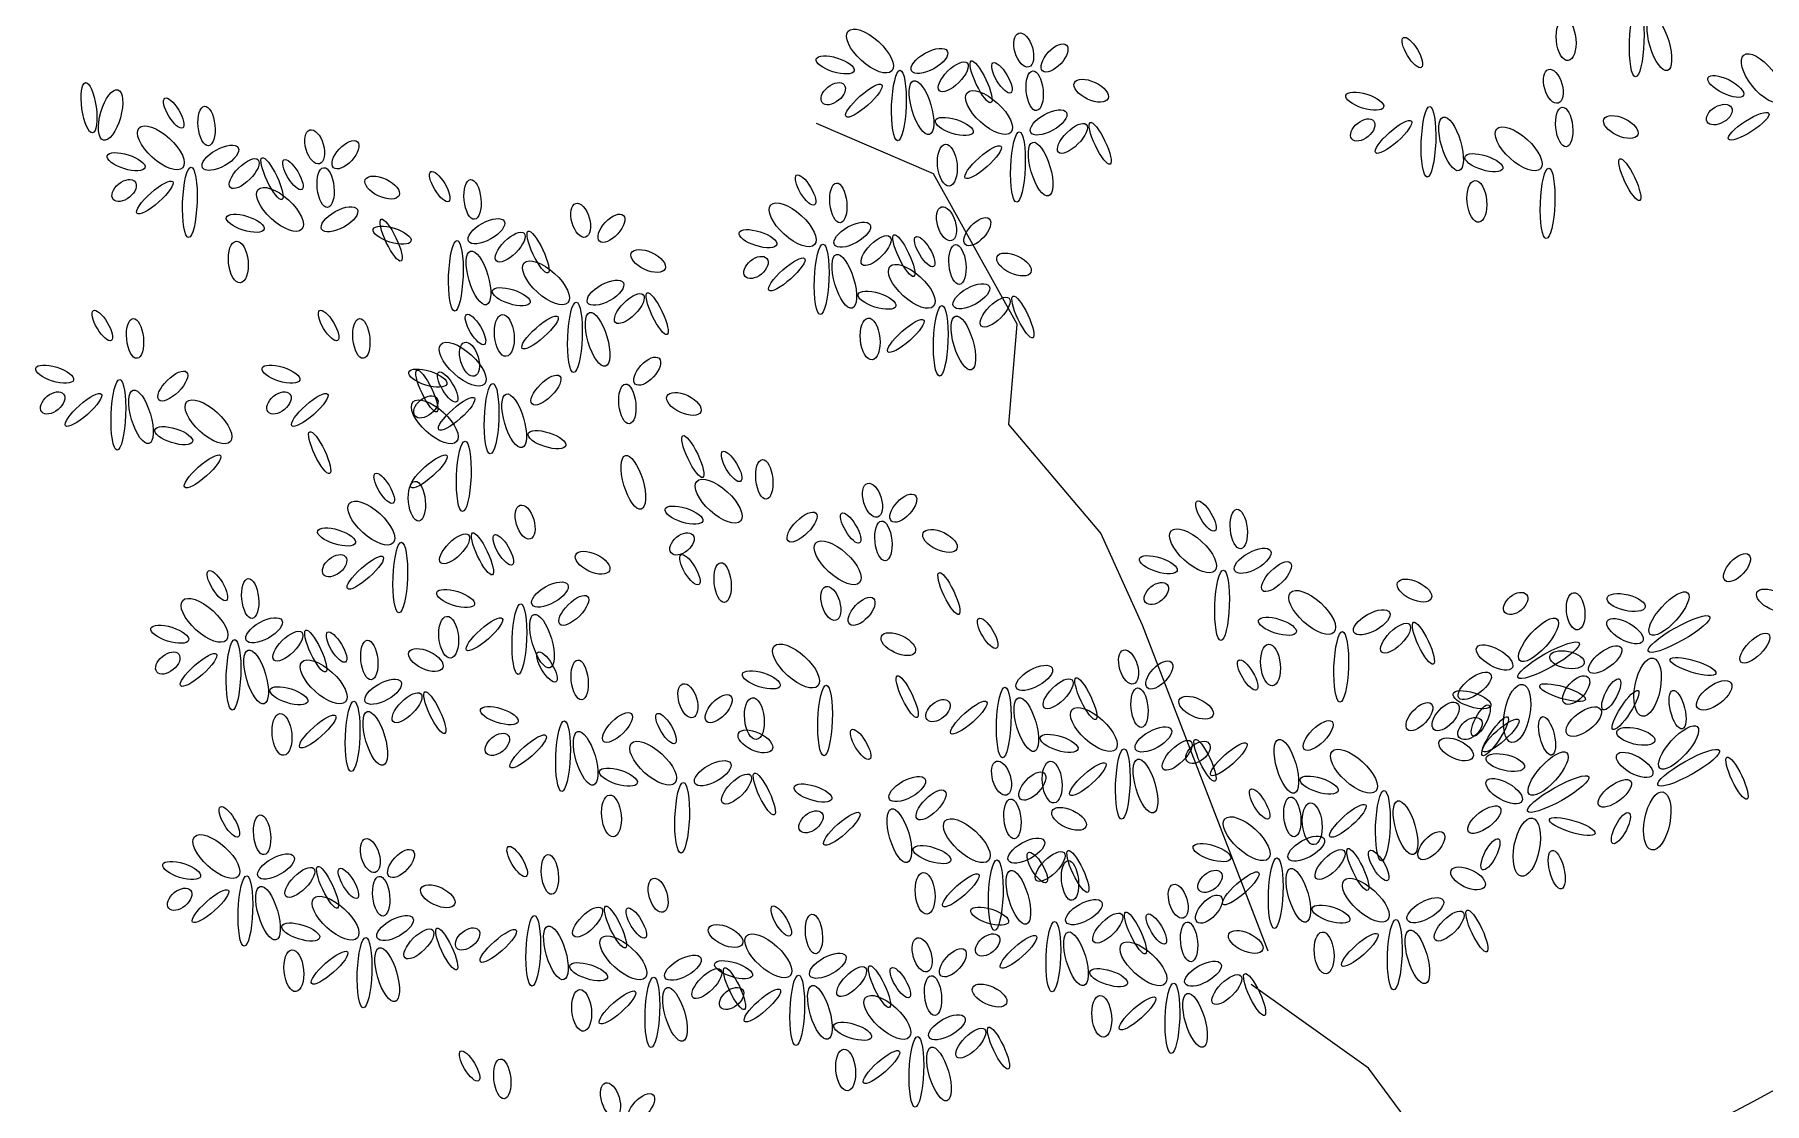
# Model space of a CAD drawing. Header units: millimetres. Extents: x -38686 to 870903, y -23218 to 232707.
# Drawn here: x 42082 to 44107, y 10218 to 11469 of the extents above; entities that cross this region are included whole.
import ezdxf

# ---------------------------------------------------------------- set-up
doc = ezdxf.new("R2010")
doc.units = ezdxf.units.MM
doc.header["$LTSCALE"] = 10
doc.layers.add('40 - Detail Outline', color=142, linetype='Continuous')

msp = doc.modelspace()

# ---------------------------------------------------------------- linework, layer by layer
at = {"layer": '40 - Detail Outline', "color": 250}
for points in [[(43526.038, 10396.411), (43379.248, 10777.873), (43330.318, 10885.465), (43222.673, 11012.619), (43232.459, 11129.992), (43134.599, 11306.051), (42997.595, 11364.738)], [(44915.648, 10552.909), (44729.714, 10523.565), (44563.352, 10474.66), (44367.633, 10415.973), (44308.917, 10337.725), (44093.625, 10220.352), (43927.263, 10132.322), (43741.33, 10014.949), (43574.968, 9936.701), (43398.82, 9868.233), (43193.315, 9848.671), (42899.735, 9868.233)], [(44211.057, 9770.422), (43966.407, 9917.139), (43809.832, 10034.511), (43643.47, 10259.476), (43506.466, 10357.287)]]:
    msp.add_lwpolyline(points, dxfattribs=at)
for centre, major_axis, ratio in [((43874.983, 11462.779), (-2.324, 24.388), 0.46691768), ((43957.717, 11460.562), (1.529, 41.232), 0.20500745), ((43984.204, 11458.134), (-9.295, 31.356), 0.34975758), ((43059.969, 11449.603), (-25.562, 23.227), 0.43068734), ((43240.067, 11450.764), (-5.81, 19.743), 0.51100826), ((43695.044, 11447.826), (-10.457, 17.42), 0.33333377), ((43019.302, 11433.344), (-22.077, 6.968), 0.36538082), ((43129.684, 11437.989), (-20.915, -11.613), 0.43424884), ((43276.087, 11441.473), (-13.943, -15.097), 0.48303608), ((44104.615, 11417.863), (-21.628, 26.928), 0.43068734), ((43093.902, 11385.834), (1.529, 41.232), 0.20500745), ((43157.57, 11419.408), (16.267, 16.259), 0.40395977), ((43190.104, 11413.601), (-11.619, 24.388), 0.23152073), ((43214.505, 11418.247), (-10.457, 17.42), 0.33333377), ((43252.848, 11403.149), (-2.324, 23.227), 0.42226374), ((43860.037, 11408.34), (-5.81, 19.743), 0.51100826), ((44061.91, 11408.144), (-20.72, 10.325), 0.36538082), ((42145.859, 11383.193), (4.204, -29.413), 0.28283972), ((42171.083, 11374.789), (-8.408, -29.413), 0.38859659), ((43016.978, 11399.665), (-12.781, -10.452), 0.60527555), ((43052.997, 11391.536), (20.915, 18.581), 0.24919164), ((43120.389, 11383.406), (-9.295, 31.356), 0.34975758), ((43199.4, 11377.6), (-25.562, 23.227), 0.43068734), ((43319.078, 11403.149), (-19.753, 9.291), 0.49064662), ((43639.272, 11390.92), (-22.077, 6.968), 0.36538082), ((42245.03, 11376.971), (-10.457, 17.42), 0.33333377), ((42283.373, 11361.873), (-2.324, 23.227), 0.42226374), ((43269.115, 11365.986), (-20.915, -11.613), 0.43424884), ((43713.873, 11343.41), (1.529, 41.232), 0.20500745), ((43872.819, 11360.725), (-2.324, 23.227), 0.42226374), ((44054.364, 11375.239), (-14.254, -8.331), 0.60527555), ((42229.925, 11336.324), (-25.562, 23.227), 0.43068734), ((43158.732, 11361.341), (-22.077, 6.968), 0.36538082), ((43297.001, 11347.405), (16.267, 16.259), 0.40395977), ((43329.535, 11341.598), (-11.619, 24.388), 0.23152073), ((43636.948, 11357.241), (-12.781, -10.452), 0.60527555), ((43672.968, 11349.112), (20.915, 18.581), 0.24919164), ((43740.359, 11340.982), (-9.295, 31.356), 0.34975758), ((43819.37, 11335.176), (-25.562, 23.227), 0.43068734), ((43939.048, 11360.725), (-19.753, 9.291), 0.49064662), ((44088.676, 11361.593), (23.556, 15.093), 0.24919164), ((42299.64, 11324.71), (-20.915, -11.613), 0.43424884), ((42410.023, 11337.485), (-5.81, 19.743), 0.51100826), ((42446.043, 11328.194), (-13.943, -15.097), 0.48303608), ((43150.599, 11316.049), (-2.324, 24.388), 0.46691768), ((43192.428, 11319.533), (20.915, 18.581), 0.24919164), ((43233.333, 11313.831), (1.529, 41.232), 0.20500745), ((43259.82, 11311.403), (-9.295, 31.356), 0.34975758), ((42189.257, 11320.065), (-22.077, 6.968), 0.36538082), ((42327.526, 11306.129), (16.267, 16.259), 0.40395977), ((42360.06, 11300.322), (-11.619, 24.388), 0.23152073), ((42384.461, 11304.968), (-10.457, 17.42), 0.33333377), ((43778.703, 11318.917), (-22.077, 6.968), 0.36538082), ((43949.506, 11299.174), (-11.619, 24.388), 0.23152073), ((42186.933, 11286.386), (-12.781, -10.452), 0.60527555), ((42222.953, 11278.257), (20.915, 18.581), 0.24919164), ((42263.858, 11272.555), (1.529, 41.232), 0.20500745), ((42422.804, 11289.87), (-2.324, 23.227), 0.42226374), ((42489.034, 11289.87), (-19.753, 9.291), 0.49064662), ((42556.425, 11291.031), (-10.457, 17.42), 0.33333377), ((42594.769, 11275.934), (-2.324, 23.227), 0.42226374), ((42984.673, 11286.949), (-10.457, 17.42), 0.33333377), ((43853.304, 11271.407), (1.529, 41.232), 0.20500745), ((42369.356, 11264.321), (-25.562, 23.227), 0.43068734), ((43023.016, 11271.851), (-2.324, 23.227), 0.42226374), ((43770.569, 11273.624), (-2.324, 24.388), 0.46691768), ((42328.688, 11248.062), (-22.077, 6.968), 0.36538082), ((42439.071, 11252.707), (-20.915, -11.613), 0.43424884), ((42721.419, 11251.546), (-5.81, 19.743), 0.51100826), ((42757.438, 11242.255), (-13.943, -15.097), 0.48303608), ((42969.568, 11246.302), (-25.562, 23.227), 0.43068734), ((43149.666, 11247.463), (-5.81, 19.743), 0.51100826), ((42500.653, 11234.126), (-22.077, 6.968), 0.36538082), ((42499.491, 11228.319), (-11.619, 24.388), 0.23152073), ((42611.036, 11238.771), (-20.915, -11.613), 0.43424884), ((42638.922, 11220.19), (16.267, 16.259), 0.40395977), ((42671.456, 11214.383), (-11.619, 24.388), 0.23152073), ((42928.9, 11230.043), (-22.077, 6.968), 0.36538082), ((43039.283, 11234.688), (-20.915, -11.613), 0.43424884), ((43185.685, 11238.172), (-13.943, -15.097), 0.48303608), ((42320.555, 11202.769), (-2.324, 24.388), 0.46691768), ((42575.254, 11186.616), (1.529, 41.232), 0.20500745), ((42800.429, 11203.931), (-19.753, 9.291), 0.49064662), ((43003.501, 11182.533), (1.529, 41.232), 0.20500745), ((43067.169, 11216.107), (16.267, 16.259), 0.40395977), ((43099.703, 11210.3), (-11.619, 24.388), 0.23152073), ((43124.103, 11214.946), (-10.457, 17.42), 0.33333377), ((43162.447, 11199.848), (-2.324, 23.227), 0.42226374), ((42601.74, 11184.188), (-9.295, 31.356), 0.34975758), ((42680.751, 11178.381), (-25.562, 23.227), 0.43068734), ((42926.576, 11196.364), (-12.781, -10.452), 0.60527555), ((42962.596, 11188.235), (20.915, 18.581), 0.24919164), ((43029.988, 11180.105), (-9.295, 31.356), 0.34975758), ((43108.998, 11174.299), (-25.562, 23.227), 0.43068734), ((43228.677, 11199.848), (-19.753, 9.291), 0.49064662), ((42750.467, 11166.768), (-20.915, -11.613), 0.43424884), ((43178.714, 11162.685), (-20.915, -11.613), 0.43424884), ((42640.084, 11162.123), (-22.077, 6.968), 0.36538082), ((42778.353, 11148.186), (16.267, 16.259), 0.40395977), ((42810.887, 11142.38), (-11.619, 24.388), 0.23152073), ((43068.331, 11158.04), (-22.077, 6.968), 0.36538082), ((43206.6, 11144.104), (16.267, 16.259), 0.40395977), ((43239.134, 11138.297), (-11.619, 24.388), 0.23152073), ((42161.371, 11128.444), (-10.457, 17.42), 0.33333377), ((42426.29, 11128.444), (-10.457, 17.42), 0.33333377), ((42598.255, 11123.798), (-10.457, 17.42), 0.33333377), ((42631.95, 11116.83), (-2.324, 24.388), 0.46691768), ((42673.78, 11120.314), (20.915, 18.581), 0.24919164), ((42714.685, 11114.613), (1.529, 41.232), 0.20500745), ((42741.171, 11112.185), (-9.295, 31.356), 0.34975758), ((43060.198, 11112.748), (-2.324, 24.388), 0.46691768), ((43102.027, 11116.232), (20.915, 18.581), 0.24919164), ((43142.932, 11110.53), (1.529, 41.232), 0.20500745), ((43169.418, 11108.102), (-9.295, 31.356), 0.34975758), ((42199.715, 11113.346), (-2.324, 23.227), 0.42226374), ((42464.633, 11113.346), (-2.324, 23.227), 0.42226374), ((42583.15, 11083.151), (-25.562, 23.227), 0.43068734), ((42591.283, 11088.958), (-5.81, 19.743), 0.51100826), ((42105.599, 11071.538), (-22.077, 6.968), 0.36538082), ((42243.868, 11057.602), (16.267, 16.259), 0.40395977), ((42370.517, 11071.538), (-22.077, 6.968), 0.36538082), ((42542.482, 11066.893), (-22.077, 6.968), 0.36538082), ((42541.32, 11051.795), (-11.619, 24.388), 0.23152073), ((42799.267, 11075.022), (-13.943, -15.097), 0.48303608), ((42180.2, 11024.028), (1.529, 41.232), 0.20500745), ((42565.721, 11056.44), (-10.457, 17.42), 0.33333377), ((42617.083, 11019.383), (1.529, 41.232), 0.20500745), ((42680.751, 11052.956), (16.267, 16.259), 0.40395977), ((42776.029, 11036.698), (-2.324, 23.227), 0.42226374), ((42103.275, 11037.859), (-12.781, -10.452), 0.60527555), ((42139.295, 11029.73), (20.915, 18.581), 0.24919164), ((42206.686, 11021.6), (-9.295, 31.356), 0.34975758), ((42285.697, 11015.793), (-25.562, 23.227), 0.43068734), ((42368.194, 11037.859), (-12.781, -10.452), 0.60527555), ((42404.213, 11029.73), (20.915, 18.581), 0.24919164), ((42550.616, 11015.793), (-25.562, 23.227), 0.43068734), ((42540.158, 11033.214), (-12.781, -10.452), 0.60527555), ((42576.178, 11025.084), (20.915, 18.581), 0.24919164), ((42643.57, 11016.955), (-9.295, 31.356), 0.34975758), ((42842.259, 11036.698), (-19.753, 9.291), 0.49064662), ((42245.03, 10999.535), (-22.077, 6.968), 0.36538082), ((42415.833, 10979.792), (-11.619, 24.388), 0.23152073), ((42681.913, 10994.889), (-22.077, 6.968), 0.36538082), ((42852.716, 10975.147), (-11.619, 24.388), 0.23152073), ((42278.725, 10957.726), (20.915, 18.581), 0.24919164), ((42543.644, 10957.726), (20.915, 18.581), 0.24919164), ((42584.549, 10952.025), (1.529, 41.232), 0.20500745), ((42783.001, 10944.952), (-9.295, 31.356), 0.34975758), ((42898.031, 10963.533), (-10.457, 17.42), 0.33333377), ((42491.358, 10937.984), (-10.457, 17.42), 0.33333377), ((42936.375, 10948.436), (-2.324, 23.227), 0.42226374), ((42529.701, 10922.886), (-2.324, 23.227), 0.42226374), ((42882.926, 10922.886), (-25.562, 23.227), 0.43068734), ((43063.024, 10924.047), (-5.81, 19.743), 0.51100826), ((42476.253, 10897.337), (-25.562, 23.227), 0.43068734), ((42656.351, 10898.498), (-5.81, 19.743), 0.51100826), ((42842.259, 10906.627), (-22.077, 6.968), 0.36538082), ((43099.044, 10914.757), (-13.943, -15.097), 0.48303608), ((43453.431, 10905.466), (-10.457, 17.42), 0.33333377), ((42980.528, 10892.691), (16.267, 16.259), 0.40395977), ((43037.462, 10891.53), (-10.457, 17.42), 0.33333377), ((43075.805, 10876.432), (-2.324, 23.227), 0.42226374), ((43491.774, 10890.369), (-2.324, 23.227), 0.42226374), ((42435.585, 10881.078), (-22.077, 6.968), 0.36538082), ((42510.186, 10833.568), (1.529, 41.232), 0.20500745), ((42573.854, 10867.142), (16.267, 16.259), 0.40395977), ((42606.388, 10861.335), (-11.619, 24.388), 0.23152073), ((42630.788, 10865.98), (-10.457, 17.42), 0.33333377), ((42839.935, 10872.948), (-12.781, -10.452), 0.60527555), ((43022.357, 10850.883), (-25.562, 23.227), 0.43068734), ((43142.035, 10876.432), (-19.753, 9.291), 0.49064662), ((43438.326, 10864.819), (-25.562, 23.227), 0.43068734), ((42433.261, 10847.399), (-12.781, -10.452), 0.60527555), ((42469.281, 10839.27), (20.915, 18.581), 0.24919164), ((42735.362, 10850.883), (-19.753, 9.291), 0.49064662), ((42849.23, 10842.754), (-10.457, 17.42), 0.33333377), ((43397.658, 10848.56), (-22.077, 6.968), 0.36538082), ((43508.041, 10853.206), (-20.915, -11.613), 0.43424884), ((43535.927, 10834.624), (16.267, 16.259), 0.40395977), ((44075.06, 10845.076), (-13.943, -15.097), 0.48303608), ((42296.154, 10824.172), (-10.457, 17.42), 0.33333377), ((42887.574, 10827.656), (-2.324, 23.227), 0.42226374), ((43152.492, 10814.881), (-11.619, 24.388), 0.23152073), ((43472.259, 10801.05), (1.529, 41.232), 0.20500745), ((42334.498, 10809.075), (-2.324, 23.227), 0.42226374), ((42575.016, 10809.075), (-22.077, 6.968), 0.36538082), ((42685.399, 10813.72), (-20.915, -11.613), 0.43424884), ((42713.285, 10795.139), (16.267, 16.259), 0.40395977), ((43014.223, 10803.268), (-5.81, 19.743), 0.51100826), ((43395.335, 10814.881), (-12.781, -10.452), 0.60527555), ((43577.757, 10792.816), (-25.562, 23.227), 0.43068734), ((43697.435, 10818.365), (-19.753, 9.291), 0.49064662), ((43815.951, 10803.268), (-12.781, -10.452), 0.60527555), ((43886.186, 10794.092), (2.376, -21.699), 0.49064662), ((43945.262, 10804.33), (-22.357, 5.399), 0.40395977), ((43995.372, 10791.384), (-21.905, -24.285), 0.34975758), ((44118.051, 10806.752), (-19.753, 9.291), 0.49064662), ((42281.049, 10783.525), (-25.562, 23.227), 0.43068734), ((42649.617, 10761.565), (1.529, 41.232), 0.20500745), ((43050.243, 10793.977), (-13.943, -15.097), 0.48303608), ((43647.472, 10781.202), (-20.915, -11.613), 0.43424884), ((42240.382, 10767.266), (-22.077, 6.968), 0.36538082), ((42350.765, 10771.912), (-20.915, -11.613), 0.43424884), ((42378.651, 10753.33), (16.267, 16.259), 0.40395977), ((42411.185, 10747.524), (-11.619, 24.388), 0.23152073), ((42566.883, 10763.782), (-2.324, 24.388), 0.46691768), ((42608.712, 10767.266), (20.915, 18.581), 0.24919164), ((42676.103, 10759.137), (-9.295, 31.356), 0.34975758), ((43197.807, 10768.428), (-10.457, 17.42), 0.33333377), ((43537.089, 10776.557), (-22.077, 6.968), 0.36538082), ((43675.358, 10762.621), (16.267, 16.259), 0.40395977), ((43707.892, 10756.814), (-11.619, 24.388), 0.23152073), ((43842.645, 10760.666), (-21.905, -24.285), 0.34975758), ((43943.953, 10770.846), (20.817, -11.787), 0.43424884), ((44007.115, 10767.52), (-35.977, -20.2), 0.20500745), ((42314.983, 10719.756), (1.529, 41.232), 0.20500745), ((42435.585, 10752.169), (-10.457, 17.42), 0.33333377), ((42473.929, 10737.072), (-2.324, 23.227), 0.42226374), ((42973.556, 10730.103), (-25.562, 23.227), 0.43068734), ((43093.234, 10755.653), (-19.753, 9.291), 0.49064662), ((43528.956, 10731.265), (-2.324, 24.388), 0.46691768), ((43611.69, 10729.047), (1.529, 41.232), 0.20500745), ((43791.227, 10740.127), (20.817, -11.787), 0.43424884), ((43854.389, 10736.801), (-35.977, -20.2), 0.20500745), ((43920.73, 10737.584), (-18.605, -14.097), 0.42226374), ((44095.975, 10751.008), (16.267, 16.259), 0.40395977), ((42238.058, 10733.587), (-12.781, -10.452), 0.60527555), ((42274.078, 10725.458), (20.915, 18.581), 0.24919164), ((42341.469, 10717.329), (-9.295, 31.356), 0.34975758), ((42420.48, 10711.522), (-25.562, 23.227), 0.43068734), ((42540.158, 10737.072), (-19.753, 9.291), 0.49064662), ((42681.913, 10728.942), (-10.457, 17.42), 0.33333377), ((42720.257, 10713.845), (-2.324, 23.227), 0.42226374), ((43252.418, 10716.167), (-20.915, -11.613), 0.43424884), ((43362.801, 10728.942), (-5.81, 19.743), 0.51100826), ((43398.82, 10719.651), (-13.943, -15.097), 0.48303608), ((43502.232, 10719.651), (-10.457, 17.42), 0.33333377), ((43875.91, 10737.422), (20.154, -4.022), 0.48303608), ((43970.406, 10705.307), (-6.485, -33.924), 0.43068734), ((44023.585, 10729.645), (-26.762, 8.153), 0.24919164), ((42490.196, 10699.909), (-20.915, -11.613), 0.43424884), ((42932.889, 10713.845), (-22.077, 6.968), 0.36538082), ((43103.692, 10694.102), (-11.619, 24.388), 0.23152073), ((43280.304, 10697.586), (16.267, 16.259), 0.40395977), ((43312.838, 10691.779), (-11.619, 24.388), 0.23152073), ((43768.003, 10706.865), (-18.605, -14.097), 0.42226374), ((43886.77, 10701.844), (-13.815, -15.254), 0.51100826), ((43927.847, 10696.995), (-9.409, -18.008), 0.33333377), ((44048.375, 10695.774), (-19.596, -14.703), 0.46691768), ((42379.813, 10695.263), (-22.077, 6.968), 0.36538082), ((42518.082, 10681.327), (16.267, 16.259), 0.40395977), ((42550.616, 10675.52), (-11.619, 24.388), 0.23152073), ((42846.906, 10689.457), (-5.81, 19.743), 0.51100826), ((42882.926, 10680.166), (-13.943, -15.097), 0.48303608), ((42924.755, 10668.552), (-2.324, 24.388), 0.46691768), ((43007.49, 10666.335), (1.529, 41.232), 0.20500745), ((43139.711, 10677.843), (-12.781, -10.452), 0.60527555), ((43216.636, 10664.012), (1.529, 41.232), 0.20500745), ((43243.122, 10661.584), (-9.295, 31.356), 0.34975758), ((43375.582, 10681.327), (-2.324, 23.227), 0.42226374), ((43441.812, 10681.327), (-19.753, 9.291), 0.49064662), ((43764.826, 10690.618), (-22.077, 6.968), 0.36538082), ((43817.68, 10674.588), (-6.485, -33.924), 0.43068734), ((43870.859, 10698.927), (-26.762, 8.153), 0.24919164), ((43944.537, 10678.599), (-14.748, -22.634), 0.23152073), ((44005.489, 10679.09), (5.569, -22.47), 0.36538082), ((42371.679, 10649.971), (-2.324, 24.388), 0.46691768), ((42413.509, 10653.455), (20.915, 18.581), 0.24919164), ((42454.414, 10647.753), (1.529, 41.232), 0.20500745), ((42480.9, 10645.326), (-9.295, 31.356), 0.34975758), ((42626.141, 10672.036), (-22.077, 6.968), 0.36538082), ((42764.41, 10658.1), (16.267, 16.259), 0.40395977), ((42821.344, 10656.939), (-10.457, 17.42), 0.33333377), ((43175.731, 10669.714), (20.915, 18.581), 0.24919164), ((43322.133, 10655.778), (-25.562, 23.227), 0.43068734), ((43703.244, 10670.875), (-13.943, -15.097), 0.48303608), ((43734.044, 10671.125), (-13.815, -15.254), 0.51100826), ((43775.121, 10666.276), (-9.409, -18.008), 0.33333377), ((43791.811, 10647.88), (-14.748, -22.634), 0.23152073), ((43852.763, 10648.371), (5.569, -22.47), 0.36538082), ((43895.649, 10665.055), (-19.596, -14.703), 0.46691768), ((42623.817, 10638.357), (-12.781, -10.452), 0.60527555), ((42659.837, 10630.228), (20.915, 18.581), 0.24919164), ((42700.742, 10624.526), (1.529, 41.232), 0.20500745), ((42727.228, 10622.099), (-9.295, 31.356), 0.34975758), ((42925.917, 10641.842), (-19.753, 9.291), 0.49064662), ((43049.081, 10638.357), (-10.457, 17.42), 0.33333377), ((43391.849, 10644.164), (-20.915, -11.613), 0.43424884), ((43584.728, 10648.81), (16.267, 16.259), 0.40395977), ((43762.503, 10656.939), (-12.781, -10.452), 0.60527555), ((43798.522, 10648.81), (20.915, 18.581), 0.24919164), ((43956.552, 10647.812), (-22.357, 5.399), 0.40395977), ((44006.662, 10634.866), (-21.905, -24.285), 0.34975758), ((42806.239, 10616.292), (-25.562, 23.227), 0.43068734), ((43281.466, 10639.519), (-22.077, 6.968), 0.36538082), ((43356.067, 10592.009), (1.529, 41.232), 0.20500745), ((43419.735, 10625.583), (16.267, 16.259), 0.40395977), ((43444.135, 10629.067), (-12.781, -10.452), 0.60527555), ((43452.269, 10619.776), (-11.619, 24.388), 0.23152073), ((43480.155, 10620.937), (20.915, 18.581), 0.24919164), ((43547.547, 10612.808), (-9.295, 31.356), 0.34975758), ((43626.557, 10607.001), (-25.562, 23.227), 0.43068734), ((43746.236, 10632.551), (-19.753, 9.291), 0.49064662), ((43853.935, 10604.147), (-21.905, -24.285), 0.34975758), ((44018.405, 10611.001), (-35.977, -20.2), 0.20500745), ((42765.572, 10600.033), (-22.077, 6.968), 0.36538082), ((42875.954, 10604.679), (-20.915, -11.613), 0.43424884), ((43214.074, 10598.872), (-5.81, 19.743), 0.51100826), ((43273.332, 10594.226), (-2.324, 24.388), 0.46691768), ((43315.162, 10597.711), (20.915, 18.581), 0.24919164), ((43382.553, 10589.581), (-9.295, 31.356), 0.34975758), ((43803.826, 10617.093), (-22.357, 5.399), 0.40395977), ((43955.243, 10614.328), (20.817, -11.787), 0.43424884), ((44075.06, 10598.872), (-11.619, 24.388), 0.23152073), ((42840.173, 10552.523), (1.529, 41.232), 0.20500745), ((42903.841, 10586.097), (16.267, 16.259), 0.40395977), ((42936.375, 10580.29), (-11.619, 24.388), 0.23152073), ((42993.309, 10581.452), (-22.077, 6.968), 0.36538082), ((43103.692, 10586.097), (-20.915, -11.613), 0.43424884), ((43250.094, 10589.581), (-13.943, -15.097), 0.48303608), ((43585.89, 10590.742), (-22.077, 6.968), 0.36538082), ((43802.516, 10583.609), (20.817, -11.787), 0.43424884), ((43865.679, 10580.283), (-35.977, -20.2), 0.20500745), ((43932.019, 10581.066), (-18.605, -14.097), 0.42226374), ((42757.438, 10554.741), (-2.324, 24.388), 0.46691768), ((43131.578, 10567.516), (16.267, 16.259), 0.40395977), ((43226.856, 10551.257), (-2.324, 23.227), 0.42226374), ((43516.175, 10568.677), (-10.457, 17.42), 0.33333377), ((43554.518, 10553.58), (-2.324, 23.227), 0.42226374), ((43660.491, 10543.233), (1.529, 41.232), 0.20500745), ((43686.977, 10540.805), (-9.295, 31.356), 0.34975758), ((43981.696, 10548.789), (-6.485, -33.924), 0.43068734), ((42310.097, 10547.773), (-10.457, 17.42), 0.33333377), ((42348.441, 10532.675), (-2.324, 23.227), 0.42226374), ((42990.985, 10547.773), (-12.781, -10.452), 0.60527555), ((43027.005, 10539.643), (20.915, 18.581), 0.24919164), ((43094.396, 10531.514), (-9.295, 31.356), 0.34975758), ((43173.407, 10525.707), (-25.562, 23.227), 0.43068734), ((43293.085, 10551.257), (-19.753, 9.291), 0.49064662), ((43501.07, 10528.03), (-25.562, 23.227), 0.43068734), ((43577.757, 10545.45), (-2.324, 24.388), 0.46691768), ((43619.586, 10548.934), (20.915, 18.581), 0.24919164), ((43779.293, 10550.347), (-18.605, -14.097), 0.42226374), ((43828.97, 10518.07), (-6.485, -33.924), 0.43068734), ((43882.149, 10542.408), (-26.762, 8.153), 0.24919164), ((43939.137, 10540.476), (-9.409, -18.008), 0.33333377), ((42294.992, 10507.126), (-25.562, 23.227), 0.43068734), ((43243.122, 10514.094), (-20.915, -11.613), 0.43424884), ((43570.785, 10516.417), (-20.915, -11.613), 0.43424884), ((43717.188, 10519.901), (-13.943, -15.097), 0.48303608), ((42364.708, 10495.512), (-20.915, -11.613), 0.43424884), ((42475.091, 10508.287), (-5.81, 19.743), 0.51100826), ((42511.11, 10498.996), (-13.943, -15.097), 0.48303608), ((42647.055, 10501.319), (-10.457, 17.42), 0.33333377), ((42685.399, 10486.222), (-2.324, 23.227), 0.42226374), ((43132.74, 10509.449), (-22.077, 6.968), 0.36538082), ((43255.904, 10494.351), (-10.457, 17.42), 0.33333377), ((43271.009, 10495.512), (16.267, 16.259), 0.40395977), ((43303.543, 10489.706), (-11.619, 24.388), 0.23152073), ((43460.402, 10511.771), (-22.077, 6.968), 0.36538082), ((43598.671, 10497.835), (16.267, 16.259), 0.40395977), ((43631.205, 10492.028), (-11.619, 24.388), 0.23152073), ((43655.606, 10496.674), (-10.457, 17.42), 0.33333377), ((43786.411, 10509.758), (-9.409, -18.008), 0.33333377), ((43864.053, 10491.853), (5.569, -22.47), 0.36538082), ((42254.325, 10490.867), (-22.077, 6.968), 0.36538082), ((42392.594, 10476.931), (16.267, 16.259), 0.40395977), ((42425.128, 10471.124), (-11.619, 24.388), 0.23152073), ((42449.528, 10475.77), (-10.457, 17.42), 0.33333377), ((43207.341, 10461.939), (1.529, 41.232), 0.20500745), ((43233.827, 10459.511), (-9.295, 31.356), 0.34975758), ((43294.247, 10479.254), (-2.324, 23.227), 0.42226374), ((43458.078, 10478.092), (-12.781, -10.452), 0.60527555), ((43494.098, 10469.963), (20.915, 18.581), 0.24919164), ((43535.003, 10464.261), (1.529, 41.232), 0.20500745), ((43561.49, 10461.834), (-9.295, 31.356), 0.34975758), ((43760.179, 10481.576), (-19.753, 9.291), 0.49064662), ((42252.001, 10457.188), (-12.781, -10.452), 0.60527555), ((42288.021, 10449.059), (20.915, 18.581), 0.24919164), ((42328.926, 10443.357), (1.529, 41.232), 0.20500745), ((42355.412, 10440.929), (-9.295, 31.356), 0.34975758), ((42487.872, 10460.672), (-2.324, 23.227), 0.42226374), ((42554.101, 10460.672), (-19.753, 9.291), 0.49064662), ((42812.049, 10461.834), (-5.81, 19.743), 0.51100826), ((43124.606, 10464.156), (-2.324, 24.388), 0.46691768), ((43166.435, 10467.64), (20.915, 18.581), 0.24919164), ((43420.897, 10454.866), (-5.81, 19.743), 0.51100826), ((43640.501, 10456.027), (-25.562, 23.227), 0.43068734), ((42434.423, 10435.123), (-25.562, 23.227), 0.43068734), ((42729.552, 10430.477), (16.267, 16.259), 0.40395977), ((42762.086, 10424.671), (-11.619, 24.388), 0.23152073), ((42956.127, 10431.639), (-10.457, 17.42), 0.33333377), ((43200.131, 10437.445), (-22.077, 6.968), 0.36538082), ((43310.514, 10442.091), (-20.915, -11.613), 0.43424884), ((43456.917, 10445.575), (-13.943, -15.097), 0.48303608), ((43599.833, 10439.768), (-22.077, 6.968), 0.36538082), ((43710.216, 10444.413), (-20.915, -11.613), 0.43424884), ((42393.756, 10418.864), (-22.077, 6.968), 0.36538082), ((42504.139, 10423.509), (-20.915, -11.613), 0.43424884), ((42665.884, 10396.904), (1.529, 41.232), 0.20500745), ((42786.486, 10429.316), (-10.457, 17.42), 0.33333377), ((42891.06, 10414.219), (-19.753, 9.291), 0.49064662), ((42994.471, 10416.541), (-2.324, 23.227), 0.42226374), ((43274.732, 10389.935), (1.529, 41.232), 0.20500745), ((43338.4, 10423.509), (16.267, 16.259), 0.40395977), ((43370.934, 10417.703), (-11.619, 24.388), 0.23152073), ((43395.335, 10422.348), (-10.457, 17.42), 0.33333377), ((43433.678, 10407.251), (-2.324, 23.227), 0.42226374), ((43674.434, 10392.258), (1.529, 41.232), 0.20500745), ((43738.102, 10425.832), (16.267, 16.259), 0.40395977), ((43770.636, 10420.025), (-11.619, 24.388), 0.23152073), ((42468.357, 10371.354), (1.529, 41.232), 0.20500745), ((42532.025, 10404.928), (16.267, 16.259), 0.40395977), ((42564.559, 10399.121), (-11.619, 24.388), 0.23152073), ((42588.959, 10410.735), (-12.781, -10.452), 0.60527555), ((42624.979, 10402.605), (20.915, 18.581), 0.24919164), ((42692.37, 10394.476), (-9.295, 31.356), 0.34975758), ((42771.381, 10388.669), (-25.562, 23.227), 0.43068734), ((42941.022, 10390.992), (-25.562, 23.227), 0.43068734), ((43121.12, 10392.153), (-5.81, 19.743), 0.51100826), ((43197.807, 10403.766), (-12.781, -10.452), 0.60527555), ((43233.827, 10395.637), (20.915, 18.581), 0.24919164), ((43301.219, 10387.508), (-9.295, 31.356), 0.34975758), ((43380.23, 10381.701), (-25.562, 23.227), 0.43068734), ((43499.908, 10407.251), (-19.753, 9.291), 0.49064662), ((43591.7, 10394.476), (-2.324, 24.388), 0.46691768), ((43633.529, 10397.96), (20.915, 18.581), 0.24919164), ((43700.921, 10389.83), (-9.295, 31.356), 0.34975758), ((42385.622, 10373.572), (-2.324, 24.388), 0.46691768), ((42427.452, 10377.056), (20.915, 18.581), 0.24919164), ((42494.843, 10368.926), (-9.295, 31.356), 0.34975758), ((42841.097, 10377.056), (-20.915, -11.613), 0.43424884), ((43010.738, 10379.378), (-20.915, -11.613), 0.43424884), ((43157.14, 10382.862), (-13.943, -15.097), 0.48303608), ((42730.714, 10372.41), (-22.077, 6.968), 0.36538082), ((42868.983, 10358.474), (16.267, 16.259), 0.40395977), ((42900.355, 10374.733), (-22.077, 6.968), 0.36538082), ((42901.517, 10352.667), (-11.619, 24.388), 0.23152073), ((42974.956, 10327.223), (1.529, 41.232), 0.20500745), ((43038.624, 10360.797), (16.267, 16.259), 0.40395977), ((43071.158, 10354.99), (-11.619, 24.388), 0.23152073), ((43095.558, 10359.635), (-10.457, 17.42), 0.33333377), ((43133.902, 10344.538), (-2.324, 23.227), 0.42226374), ((43339.562, 10365.442), (-22.077, 6.968), 0.36538082), ((43449.945, 10370.088), (-20.915, -11.613), 0.43424884), ((43477.831, 10351.506), (16.267, 16.259), 0.40395977), ((43510.365, 10345.699), (-11.619, 24.388), 0.23152073), ((42722.58, 10327.118), (-2.324, 24.388), 0.46691768), ((42764.41, 10330.602), (20.915, 18.581), 0.24919164), ((42805.315, 10324.9), (1.529, 41.232), 0.20500745), ((42831.801, 10322.473), (-9.295, 31.356), 0.34975758), ((42898.031, 10341.054), (-12.781, -10.452), 0.60527555), ((42934.051, 10332.925), (20.915, 18.581), 0.24919164), ((43001.442, 10324.795), (-9.295, 31.356), 0.34975758), ((43080.453, 10318.989), (-25.562, 23.227), 0.43068734), ((43200.131, 10344.538), (-19.753, 9.291), 0.49064662), ((43414.163, 10317.932), (1.529, 41.232), 0.20500745), ((43440.65, 10315.505), (-9.295, 31.356), 0.34975758), ((43331.429, 10320.15), (-2.324, 24.388), 0.46691768), ((43373.258, 10323.634), (20.915, 18.581), 0.24919164), ((43039.786, 10302.73), (-22.077, 6.968), 0.36538082), ((43150.169, 10307.375), (-20.915, -11.613), 0.43424884), ((43178.055, 10288.794), (16.267, 16.259), 0.40395977), ((43210.589, 10282.987), (-11.619, 24.388), 0.23152073), ((43114.387, 10255.22), (1.529, 41.232), 0.20500745), ((42591.283, 10262.083), (-10.457, 17.42), 0.33333377), ((42629.627, 10246.985), (-2.324, 23.227), 0.42226374), ((43031.652, 10257.437), (-2.324, 24.388), 0.46691768), ((43073.482, 10260.921), (20.915, 18.581), 0.24919164), ((43140.873, 10252.792), (-9.295, 31.356), 0.34975758), ((42756.276, 10222.597), (-5.81, 19.743), 0.51100826), ((42792.296, 10213.306), (-13.943, -15.097), 0.48303608)]:
    msp.add_ellipse(centre, major_axis=major_axis, ratio=ratio, dxfattribs=at)

doc.saveas('drawing.dxf')
